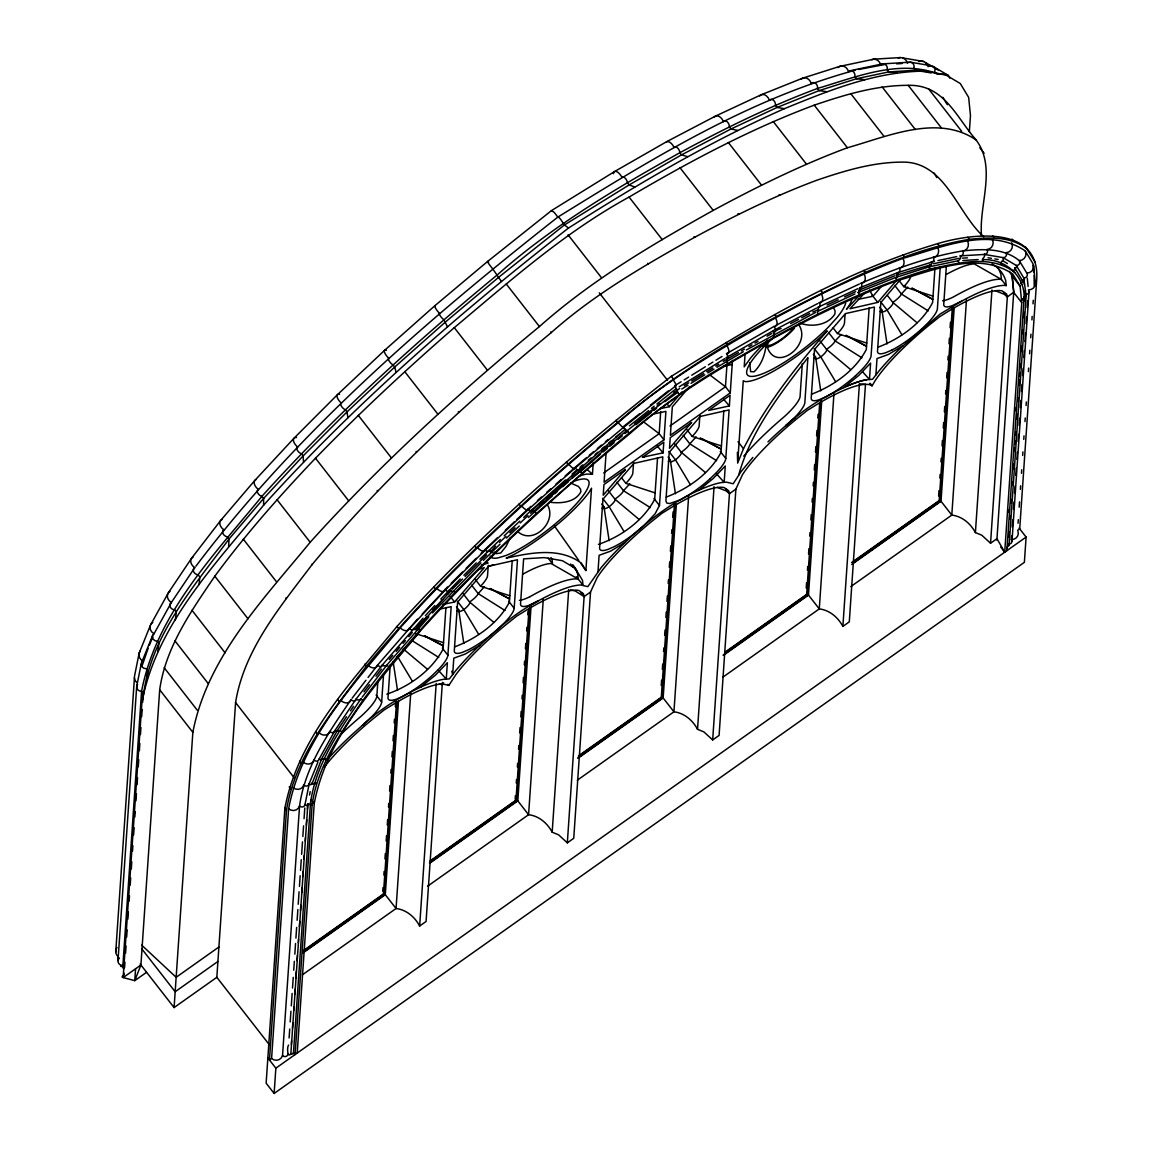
<?xml version="1.0" encoding="UTF-8"?>
<svg xmlns="http://www.w3.org/2000/svg" width="1151" height="1151" viewBox="0 0 1151 1151"><rect width="100%" height="100%" fill="white"/><g stroke="black" fill="none" stroke-linecap="round" stroke-linejoin="round"><path stroke-width="1.5" d="M146.494 972.35L134.768 980.652L123.157 977.573L141.933 702.139C156.68 624.605 215.323 564.235 263.593 505.188L263.637 498.441L261.953 496.297A4.417 2.705 41.7 0 1 257.738 492.988A4.417 2.705 41.7 0 1 258.356 489.405A7.424 4.546 41.7 0 1 256.011 479.55M288.628 1045.094C286.772 1046.806 287.433 1059.093 290.858 1053.64M290.843 1054.028L307.864 804.06L309.878 804.506L310.497 802.966C315.906 763.832 339.387 730.554 361.04 698.643L362.637 700.7C340.984 732.611 317.503 765.89 312.094 805.024L295.088 1054.575L293.491 1052.518L310.382 804.75M228.632 546.149L229.049 538.985L263.637 498.441L303.13 455.897L347.012 411.9L394.692 367.054L445.538 321.92L498.872 277.132L564.422 224.963L629.137 184.923L681.464 154.91L731.014 128.97L777.098 107.446L819.124 90.612L856.531 78.728L888.817 71.909L915.577 70.269L924.354 71.117L945.431 74.714L960.265 83.519L968.667 97.403L970.466 115.618L969.358 131.746M531.445 510.871L625.31 429.15L626.892 430.92L677.364 390.75L676.63 389.239L676.155 388.693L656.919 404.001M115.733 952.064L134.422 677.896M118.006 960.567L136.696 686.37L141.242 663.796M124.941 962.164L124.581 967.531L122.898 965.387L141.587 691.19C156.349 614.289 214 554.868 261.953 496.297C334.135 416.202 414.029 343.444 497.203 274.974C552.307 226.042 615.699 188.519 679.795 152.752C724.367 128.624 769.918 106.18 817.44 88.469C855.898 77.088 899.607 58.715 939.144 74.283M125.56 953.201L126.049 946.036M126.653 937.072L127.142 929.907M127.876 919.145L128.365 911.98M129.099 901.233L129.459 895.852M130.192 885.105L130.682 877.925M131.3 868.976L131.789 861.797M132.523 851.049L132.883 845.668M133.617 834.921L134.106 827.756M134.84 817.009L135.199 811.628M135.933 800.866L136.422 793.701M137.041 784.737L137.53 777.572M138.264 766.825L138.753 759.66M139.357 750.697L139.846 743.532M140.465 734.568L140.94 727.403M141.674 716.641L142.163 709.476M142.652 702.311C147.875 638.863 192.663 587.96 229.049 538.985L227.366 536.826A4.417 3.079 39.1 0 1 223.035 533.661A4.417 3.079 39.1 0 1 223.898 529.805A7.424 5.165 39.1 0 1 221.927 519.504M135.573 968.782L134.768 980.652L140.911 964.998L159.687 689.751C165.643 647.164 191.267 610.965 214.82 576.205C245.494 534.496 279.822 495.678 315.503 458.213C359.788 412.634 406.332 369.327 454.285 327.647C510.094 280.916 564.824 232.128 629.079 197.066C688.499 162.09 749.517 129.315 814.232 105.158C844.604 94.842 875.825 85.289 908.225 85.332C943.921 84.354 955.79 116.424 976.005 139.861C996.824 167.24 978.954 204.317 981.458 235.365M235.61 702.268L216.834 977.314L174.089 1007.571L192.85 732.338C207.194 657.322 263.406 599.383 310.18 542.265C380.506 464.198 458.386 393.311 539.431 326.567C591.859 279.995 652.272 244.444 713.232 210.388C756.682 186.879 801.067 165.01 847.395 147.745C887.277 136.609 937.461 113.791 976.005 139.861M1017.57 530.381L1019.714 528.87L1036.734 279.118C1039.9 224.92 971.545 233.365 937.691 243.624C842 271.996 755.488 323.834 671.35 376.305C573.716 452.487 480.068 534.337 397.009 626.389C352.292 681.004 298.512 736.424 284.887 808.175L266.14 1083.192L274.125 1093.45L1024.376 562.335L1026.102 537.071L1019.11 528.108M1027.325 249.235C1011.01 235.941 989.011 237.365 969.343 239.336C933.274 245.35 898.931 258.284 865.336 272.413C777.817 313.288 691.262 359.27 617.598 422.417C527.59 496.772 440.948 576.047 366.406 666.17C333.517 709.764 295.534 754.696 286.484 810.232L269.463 1059.985L271.593 1058.474A6.561 6.273 3.9 0 0 282.542 1055.496A3.065 2.921 3.9 0 0 288.009 1054.014M271.593 1058.474L288.628 808.736C302.181 737.316 355.717 682.14 400.217 627.77C467.09 553.559 541.128 486.168 618.188 422.719C665.537 380.578 720.339 348.767 775.4 317.935C816.692 295.591 858.905 274.787 902.945 258.371C940.871 247.796 988.565 226.1 1025.224 250.889L1032.922 263.608A6.575 6.388 -17.4 0 1 1026.793 273.075A3.065 2.978 -17.4 0 1 1023.714 277.808L1026.16 295.735L1009.154 545.329C1007.254 547.329 1007.485 546.063 1006.693 548.71M274.125 1093.45L275.852 1068.186L267.866 1057.942M282.542 1055.496L299.562 805.858C305.087 765.99 329.013 732.094 351.055 699.592A3.065 2.36 35.9 0 0 356.047 699.117L382.362 664.918L422.993 618.202M289.102 1037.972L289.721 1029.052M290.196 1021.915L290.93 1011.225M291.304 1005.873L292.153 993.399M292.512 988.047L293.246 977.343M293.721 970.221L294.339 961.301M294.829 954.179L295.548 943.475M295.922 938.123L296.641 927.433M297.131 920.296L297.864 909.607M298.224 904.254L299.073 891.78M299.447 886.428L300.166 875.724M300.54 870.386L301.26 859.682M301.634 854.33L302.483 841.856M302.842 836.504L303.576 825.814M304.065 818.678L304.785 807.988M291.361 1044.36L291.606 1040.792M292.455 1028.303L292.814 1022.966M293.663 1010.477L293.908 1006.924M294.757 994.435L295.131 989.097M295.85 978.393L296.339 971.257M297.073 960.567L297.433 955.215M298.282 942.741L298.526 939.173M299.375 926.699L299.749 921.347M300.469 910.657L300.843 905.305M301.691 892.831L302.051 887.479M302.785 876.789L303.145 871.436M303.993 858.963L304.238 855.394M305.216 841.136L305.461 837.568M306.31 825.08L306.67 819.742M307.403 809.038L307.763 803.7M297.217 1053.064L314.237 803.527C327.157 735.029 378.478 682.14 421.151 630.029C485.175 558.954 556.077 494.412 629.87 433.654C673.076 395.167 723.303 366.406 773.515 338.207C813.066 316.813 853.466 296.886 895.651 281.175C932.252 270.787 977.3 250.515 1012.751 273.996L1020.117 286.196L1021.743 302.684L1004.722 552.207L1000.737 547.085M377.801 682.126L376.866 695.952A37.35 8.445 -37.9 0 1 361.241 716.138L357.63 719.217A113.863 25.754 -37.9 0 0 341.142 734.18M327.431 759.487A113.863 25.754 -37.9 0 1 362.421 725.375L372.363 716.138A37.336 8.445 -37.9 0 0 381.657 702.11L383.542 674.457M390.261 664.659L388.016 697.607A37.393 8.46 -37.9 0 0 396.261 699.218L402.318 696.6A37.393 8.46 -37.9 0 0 432.272 675.407L438.589 669.249A37.336 8.445 -37.9 0 0 447.897 655.221L451.192 606.663L439.553 609.124M382.765 891.191L383.01 887.608M383.858 875.077L384.103 871.494M384.952 858.963L385.326 853.582M386.175 841.05L386.549 835.684M387.283 824.936L387.642 819.57M388.506 807.038L388.736 803.456M389.599 790.924L389.959 785.543M390.822 773.012L391.067 769.429M391.915 756.898L392.29 751.531M393.009 740.784L393.383 735.417M394.232 722.871L394.476 719.303M395.34 706.757L395.699 701.391M302.771 952.697L384.233 895.032L383.441 894.01L396.505 702.412M384.233 895.032L397.426 701.65M384.851 888.27L385.34 881.09M385.945 872.113L386.563 863.149M387.168 854.186L387.657 847.007M388.275 838.043L388.765 830.864M389.369 821.9L389.988 812.923M390.592 803.959L391.081 796.78M391.815 786.018L392.189 780.637M392.923 769.875L393.412 762.696M394.016 753.732L394.505 746.553M395.239 735.791L395.728 728.626M396.347 719.648L396.836 712.483M398.491 700.945L385.283 894.672L303.288 952.711M410.734 693.262L396.059 908.513L302.368 974.839M442.372 682.428L426.071 921.476L419.655 926.023L436.2 683.392M445.926 607.541L443.092 649.063C431.855 670.386 409.468 686.485 386.851 694.154M488.254 565.328L487.549 575.687A28.041 6.345 -37.9 0 1 480.571 586.233L509.821 595.772M512.224 560.609L509.389 602.146C498.498 623.166 476.5 638.575 454.674 646.862M514.18 608.289L517.49 559.731L488.556 566.263L457.609 602.117L454.3 650.675A37.393 8.46 -37.9 0 0 462.544 652.3L468.615 649.668A37.393 8.46 -37.9 0 0 498.556 628.475L504.886 622.317A37.336 8.445 -37.9 0 0 514.18 608.289L508.656 601.196M515.159 799.168L515.403 795.586M516.267 783.054L516.511 779.472M517.36 766.94L517.605 763.358M518.583 749.028L518.828 745.445M519.676 732.914L520.051 727.547M520.784 716.8L521.144 711.433M521.993 698.887L522.237 695.319M523.101 682.773L523.46 677.407M524.324 664.875L524.568 661.293M525.417 648.761L525.777 643.38M526.64 630.849L526.885 627.266M527.734 614.735L527.978 611.152M429.481 863.005L516.756 801.211L515.965 800.19L529.028 608.606M516.756 801.211L529.949 607.843M531.014 607.124L517.806 800.851L429.956 863.034M543.258 599.455L528.582 814.707L427.568 886.212M1004.722 552.207L996.953 538.697L990.551 543.243L1007.341 296.958L1006.607 294.095L1002.118 290.886A105.849 23.941 -37.9 0 0 950.15 310.209L939.892 316.539L929.49 324.841A105.849 23.941 -37.9 0 0 875.019 380.866L872.098 385.801L869.595 384.707A105.849 23.941 -37.9 0 0 817.627 404.03L807.369 410.36L796.967 418.662A105.849 23.941 -37.9 0 0 742.496 474.672L735.877 489.132L719.087 735.417L712.67 739.949L729.461 493.678L728.727 490.801L724.238 487.607A105.849 23.941 -37.9 0 0 672.285 506.915L662.012 513.26L651.61 521.547A105.849 23.941 -37.9 0 0 597.153 577.572L590.535 592.031L573.745 838.302L567.328 842.849L558.566 834.806L552.178 832.202L568.723 589.571M567.328 842.849L584.118 596.563L583.384 593.686L578.895 590.492A105.849 23.941 -37.9 0 0 526.928 609.814L516.67 616.145L506.267 624.446A105.849 23.941 -37.9 0 0 455.969 674.515L448.876 685.406L442.646 683.953A105.849 23.941 -37.9 0 0 394.419 703.635L384.146 709.966L373.744 718.267A105.849 23.941 -37.9 0 0 324.381 767.084M585.888 570.551L591.513 488.182L589.183 492.096A70.053 15.841 -37.9 0 1 513.475 554.739L506.195 558.163C530.712 552.71 559.933 546.912 581.543 563.343L585.888 570.551L580.795 563.328M579.14 476.169A70.053 15.841 -37.9 0 1 586.794 474.054L592.448 474.284L593.254 462.515M598.002 571.63L599.11 555.3L610.562 551.171L625.151 542.394M606.03 453.767L604.088 482.211L663.969 439.826L665.911 411.382L653.998 413.885M633.568 462.443L632.863 472.816A28.041 6.345 -37.9 0 1 625.885 483.348L655.135 492.901M657.538 457.738L654.703 499.261C643.467 520.583 621.08 536.683 598.462 544.351M603.685 472.96L659.178 433.668L660.688 411.583M642.618 457.192L663.077 452.847L663.81 442.2L642.387 457.364L644.287 456.818M661.25 685.521L661.609 680.155M662.343 669.407L662.703 664.041M663.566 651.509L663.81 647.927M664.659 635.395L665.033 630.014M665.882 617.483L666.242 612.116M666.976 601.369L667.35 596.002M668.199 583.471L668.443 579.888M669.306 567.357L669.666 561.976M670.4 551.243L670.76 545.862M671.623 533.33L671.867 529.748M672.716 517.216L673.09 511.85M577.744 758.049L662.113 698.326L661.307 697.29L674.486 503.922M662.113 698.326L675.407 503.145M662.357 696.93L662.717 691.55M663.336 682.586L663.825 675.407M664.559 664.645L665.048 657.48M665.652 648.502L666.141 641.323M666.875 630.561L667.249 625.18M667.983 614.418L668.472 607.253M669.076 598.275L669.695 589.312M670.299 580.349L670.788 573.169M671.407 564.191L671.896 557.026M672.501 548.049L673.119 539.085M673.723 530.122L674.213 522.942M674.946 512.181L675.436 505.001M676.356 504.239L663.149 697.966L578.234 758.077M688.615 496.556L673.939 711.807L577.313 780.205M699.866 415.525L699.161 425.884A28.041 6.345 -37.9 0 1 692.183 436.43L721.432 445.969M712.67 739.949L703.908 731.907L697.535 729.302L714.066 486.686M723.821 410.806L721.001 452.343C710.109 473.363 688.111 488.772 666.285 497.059M669.968 426.028L725.461 386.75L726.972 364.651M710.167 478.672L716.497 472.514A37.336 8.445 -37.9 0 0 725.792 458.486L729.101 409.929L700.153 416.475L669.22 452.314L665.911 500.886L666.731 503.016L669.537 503.577L680.227 499.879M729.374 405.915L730.094 395.268L708.671 410.447L729.374 405.915L723.662 399.282M689.521 386.678L672.328 406.835L670.386 435.294L730.266 392.894L732.468 360.436M745.129 353.4L744.208 366.852L750.481 358.177A70.053 15.841 -37.9 0 1 767.645 340.293M802.319 363.515L800.089 396.347A37.35 8.445 -37.9 0 1 784.464 416.533L780.853 419.611A113.863 25.754 -37.9 0 0 743.733 456.17M806.218 588.003L806.592 582.636M807.441 570.105L807.685 566.522M808.549 553.991L808.908 548.61M809.772 536.078L810.002 532.496M810.865 519.964L811.225 514.598M812.088 502.052L812.333 498.484M813.182 485.938L813.426 482.355M814.275 469.824L814.649 464.457M815.498 451.926L815.872 446.545M816.606 435.812L816.965 430.431M817.814 417.899L818.059 414.317M723.087 655.149L807.455 595.427L806.664 594.405L819.713 402.807M807.455 595.427L820.764 400.26M821.699 401.339L808.491 595.067L723.591 655.178M833.957 393.656L819.282 608.908L722.655 677.32M845.064 314.381L844.474 323.014A28.041 6.345 -37.9 0 1 837.496 333.545L866.746 343.099M865.466 384.607L849.294 621.871L842.877 626.417L859.423 383.787L865.681 384.405M869.149 307.936L866.315 349.458C855.423 370.493 833.425 385.887 811.599 394.189M875.897 374.895L877.004 358.58L888.457 354.436L903.046 345.66M934.957 268.039L932.612 302.54C921.721 323.56 899.722 338.969 877.896 347.257M940.238 267.061L937.403 308.684A37.336 8.445 -37.9 0 1 928.094 322.726L921.778 328.869M946.352 266.169L943.748 304.195A37.336 8.445 -37.9 0 0 951.992 305.806L961.603 301.202A113.863 25.754 -37.9 0 1 1004.132 285.39L1006.204 285.606L1005.729 280.729A535.402 121.071 -37.9 0 0 992.018 263.939M938.626 495.98L938.986 490.614M939.849 478.068L940.094 474.5M940.942 461.954L941.187 458.371M942.05 445.84L942.41 440.473M943.259 427.942L943.633 422.561M944.367 411.828L944.726 406.447M945.59 393.915L945.834 390.333M946.683 377.801L947.043 372.435M947.906 359.903L948.151 356.321M949 343.789L949.374 338.408M950.107 327.675L950.467 322.294M852.704 563.4L939.979 501.606L939.187 500.584L952.366 307.202M939.979 501.606L953.157 308.238M954.222 307.533L941.014 501.246L851.711 564.479M966.48 299.85L951.805 515.101L850.79 586.607M990.551 543.243L981.774 535.201L975.401 532.596L991.946 289.98M996.867 540.164L1013.729 292.21L1012.132 275.938L1009.369 271.363M1009.11 512.497L1009.355 508.929M1016.045 410.878L1016.29 407.31M1006.866 550.696L1023.872 301.145C1026.821 277.477 1006.161 258.774 983.256 259.651M1008.823 536.942L1009.197 531.604M1010.046 519.115L1010.29 515.547M1011.139 503.073L1011.384 499.505M1012.348 485.247L1012.592 481.679M1013.441 469.205L1013.815 463.853M1014.664 451.379L1014.909 447.811M1015.153 444.243L1015.398 440.675M1015.757 435.323L1016.002 431.754M1016.851 419.281L1017.211 413.928M1018.059 401.454L1018.304 397.886M1019.153 385.412L1019.527 380.06M1019.772 376.492L1020.016 372.924M1020.376 367.586L1020.62 364.018M1021.469 351.53L1021.829 346.192M1022.678 333.704L1022.922 330.136M1023.786 317.662L1024.145 312.309M1024.994 299.836L1025.037 291.145M1009.154 545.329L1008.348 544.078A3.065 2.921 3.9 0 0 1011.427 539.517L1011.657 535.949M1012.276 527.029L1012.751 519.892M1013.484 509.202L1013.973 502.066M1014.578 493.146L1015.067 486.024M1015.801 475.32L1016.275 468.184M1016.894 459.278L1017.383 452.142M1018.103 441.437L1018.592 434.315M1019.196 425.395L1019.685 418.259M1020.419 407.555L1020.908 400.433M1021.512 391.513L1022.002 384.376M1022.606 375.471L1023.095 368.334M1023.815 357.63L1024.304 350.494M1024.908 341.588L1025.527 332.668M1026.131 323.748L1026.62 316.626M1027.224 307.705L1027.714 300.569M1012.002 541.143L1029.023 291.52M1018.059 523.245L1018.304 519.676M1019.153 507.188L1019.513 501.85M1020.376 489.362L1020.62 485.794M1021.469 473.306L1021.714 469.737M1022.678 455.465L1022.922 451.897M1023.771 439.409L1024.016 435.841M1024.994 421.568L1025.239 418M1026.088 405.512L1026.332 401.958M1028.39 371.629L1028.634 368.061M1029.613 353.789L1029.857 350.221M1030.706 337.732L1030.951 334.164M1031.929 319.892L1032.159 316.324M1033.023 303.835L1033.267 300.282M1034.231 286.009L1034.102 275.535M199.08 584.55L199.814 576.968L198.145 574.809A4.417 3.395 35.9 0 1 193.699 571.774A4.417 3.395 35.9 0 1 194.778 567.644A7.424 5.712 35.9 0 1 193.123 556.94M407.109 646.071A9.251 2.086 -37.9 0 0 411.885 640.647L418.187 633.568M175.355 619.871L176.348 611.9L174.664 609.757A4.417 3.683 31.6 0 1 170.147 606.822A4.417 3.683 31.6 0 1 171.384 602.462L194.778 567.644M749.704 362.565L750.61 371.644L754.063 371.816C761.833 364.493 765.401 353.587 766.321 343.127A20.013 4.532 -37.9 0 1 762.782 346.451M157.759 651.624L158.924 643.323L157.255 641.165A4.417 3.913 25.8 0 1 154.033 633.769A7.424 6.575 25.8 0 1 152.824 622.331M146.508 679.421L147.817 670.817L146.134 668.659A4.417 4.086 17.3 0 1 142.954 661.149A7.424 6.877 17.3 0 1 140.163 651.034M141.933 702.139L143.271 693.348L141.587 691.19A4.417 4.187 7.9 0 1 137.602 684.385M123.776 972.84C126.078 975.775 119.589 976.623 123.157 977.573L140.911 964.998M1024.519 279.06L1023.699 280.326L1022.189 280.182L1014.736 267.866L1016.837 267.464L1016.247 265.435L1003.025 257.608L984.249 254.4A3.065 2.892 -87.7 0 0 986.939 249.436A6.575 6.187 -87.7 0 0 992.306 239.523M141.904 666.343L148.162 648.258M307.864 804.448L306.454 805.571L305.029 804.42L309.231 783.615L317.906 762.163M309.504 795.053L310.209 791.6M738.755 474.946C750.927 430.647 780.407 393.541 807.901 357.616L804.851 402.519A37.336 8.445 -37.9 0 1 795.542 416.561L785.615 425.784L795.154 417.784M415.899 629.151L414.849 629.712L413.511 628.417A3.065 1.885 41.7 0 1 411.972 629.87A3.065 1.885 41.7 0 1 409.08 628.201A6.575 4.028 41.7 0 1 405.799 630.662A6.575 4.028 41.7 0 1 400.217 627.784M484.47 586.636L478.197 593.614A9.251 2.086 -37.9 0 1 469.565 602.002A10.186 2.302 -37.9 0 1 463.867 609.642A10.186 2.302 -37.9 0 1 458.702 611.541M629.798 483.765L623.511 490.729A9.251 2.086 -37.9 0 1 614.893 499.131A10.186 2.302 -37.9 0 1 609.181 506.757A10.186 2.302 -37.9 0 1 603.743 508.512M696.082 436.833L689.78 443.926A9.251 2.086 -37.9 0 1 681.176 452.199A10.186 2.302 -37.9 0 1 675.479 459.839A10.186 2.302 -37.9 0 1 670.285 459.911A9.251 2.086 -37.9 0 1 668.343 461.292M907.693 287.031L901.406 294.009A9.251 2.086 -37.9 0 1 892.788 302.396A10.186 2.302 -37.9 0 1 887.09 310.036A10.186 2.302 -37.9 0 1 881.896 310.108A9.251 2.086 -37.9 0 1 879.954 311.504M510.512 537.531L506.052 546.394L500.757 552.969L496.297 553.689L494.872 551.861M150.191 625.827L139.156 653.121L134.638 675.536A7.424 7.05 7.9 0 0 136.437 682.183M141.559 662.775L152.666 635.294M149.472 645.035L152.723 636.992M292.901 787.485A6.575 6.086 17.3 0 0 303.778 784.896A3.065 2.849 17.3 0 0 309.216 783.615L310.641 784.781L311.921 784.061L321.906 758.336L337.502 730.18L346.523 716.771M743.474 448.703L737.647 463.119L743.273 380.751L745.258 381.6A70.053 15.841 -37.9 0 0 819.67 337.977L827.209 330.912C795.542 367.27 765.573 405.656 743.474 448.703L738.021 441.711M768.882 340.725L767.544 343.761A17.323 3.913 -37.9 0 0 778.277 341.286A17.323 3.913 -37.9 0 0 794.377 326.683M122.711 965.747L122.639 966.898M151.169 623.842L168.391 592.751L191.627 558.177L220.546 520.597L254.774 480.485L293.85 438.387L337.272 394.851L384.448 350.465L434.761 305.806L487.549 261.493L551.53 210.561L614.72 171.456L666.501 141.76L715.519 116.093L761.128 94.799L802.707 78.153L839.726 66.384L873.897 59.176L900.456 57.55M154.033 633.769L171.384 602.462A7.424 6.187 31.6 0 1 169.988 591.369M326.179 759.861C324.179 756.279 321.892 761.53 319.23 758.869L334.912 730.568L356.047 699.117C357.17 700.47 360.565 700.11 361.04 698.643M565.515 479.938L531.503 510.109C533.776 513.188 534.136 509.346 530.553 513.231M983.774 236.804C957.071 212.964 945.259 161.586 902.557 162.118C873.062 162.09 844.633 170.765 816.98 180.175C774.796 195.886 734.396 215.798 694.844 237.207C644.632 265.406 594.405 294.152 551.2 332.653C465.407 403.526 382.837 479.089 311.792 564.983C280.398 606.591 244.141 649.495 235.567 702.527L294.095 777.673M350.523 710.814L353.53 706.34M841.194 334.524L835.122 340.926A9.251 2.086 -37.9 0 1 826.504 349.329A10.186 2.302 -37.9 0 1 820.792 356.954A10.186 2.302 -37.9 0 1 815.354 358.709M551.228 210.993L553.458 211.741A7.237 1.396 54.7 0 1 557.76 217.151C651.711 159.039 747.79 99.389 855.294 70.197M415.684 629.611L451.106 590.405L447.451 594.348M484.269 550.955L527.863 509.951L574.335 468.702L623.18 427.654L675.982 385.671M195.857 566.249C297.275 431.783 426.043 320.884 557.76 217.151L559.17 217.683A4.302 0.834 54.7 0 1 561.803 221.078L564.422 224.963L568.522 228.027C637.999 184.002 709.045 142.005 784.378 108.683C829.065 90.411 875.35 71.578 924.354 71.117M352.12 698.211L365.946 680.255M368.061 677.493L377.629 665.062L417.453 619.18M363.989 691.794L369.457 684.701M376.003 676.198L381.456 669.105M362.119 697.233L387.096 664.774L428.863 616.864M362.637 700.7C413.338 632.043 473.838 571.342 536.38 513.533C597.527 460.429 656.904 403.756 727.777 363.63C792.233 326.064 858.531 289.851 930.526 268.946C957.704 263.191 990.421 254.011 1014.837 272.341M389.326 659.465L392.764 655.437M396.203 651.394L399.656 647.366M403.095 643.323L405.397 640.632M408.835 636.604L412.274 632.561M443.077 604.419L454.573 602.002L484.298 567.63L477.78 569.687M660.861 408.49L669.278 406.72L681.852 391.987M858.214 299.361L872.99 296.239L882.098 285.563M865.207 292.34L849.97 308.756L877.781 302.396L897.133 279.722M901.089 278.787L880.832 302.512L877.522 351.084A37.336 8.445 -37.9 0 0 885.752 352.695L891.838 350.077M752.869 457.407L741.071 471.622L733.187 483.765L726.267 482.111L721.245 482.6A113.863 25.754 -37.9 0 0 700.887 489.348C671.191 502.124 645.668 522.367 622.619 544.754A113.863 25.754 -37.9 0 0 601.167 567.616L587.844 586.665L580.91 584.996A113.863 25.754 -37.9 0 0 529.028 606.174C509.778 617.253 493.534 632.705 477.277 647.653A113.863 25.754 -37.9 0 0 455.839 670.486L449.322 678.903L443.351 679.335A113.863 25.754 -37.9 0 0 423.021 686.068C400.965 696.038 380.29 708.987 362.421 725.375M623.324 471.651L625.353 469.421L603.93 484.585L603.21 495.232L625.108 469.594M689.622 424.719L691.65 422.489L670.227 437.668L669.494 448.315L691.406 422.662M263.593 505.188C355.745 402.965 460.083 312.482 568.522 228.027M422.244 614.03L447.48 587.024M408.547 629.568L444.588 590.751L484.614 550.61M425.366 615.656L434.848 605.44M440.775 599.052L460.184 578.967M416.935 627.209L426.704 616.691M432.805 610.131L442.574 599.613M432.503 612.936L480.917 562.868M859.524 295.246L846.417 309.346L848.877 305.95A70.053 15.841 -37.9 0 0 852.128 298.584M451.221 583.284L462.443 572.033M466.169 568.277L476.154 558.278M481.132 553.286L497.62 537.546M463.882 575.255L476.226 562.882M479.938 559.17L500.282 539.488M452.372 589.139L462.529 578.967M465.062 576.421L486.614 554.796M483.434 560.336L500.009 544.207M855.495 375.801L861.811 369.644A37.336 8.445 -37.9 0 0 871.106 355.616L874.415 307.058L845.481 313.59L814.534 349.444L811.225 398.001A37.336 8.445 -37.9 0 0 819.469 399.627L825.54 396.994M505.275 530.338L514.195 521.95M516.741 519.547L530.856 506.411M504.181 535.819L519.792 521.13M523.705 517.461L531.503 510.109A3.065 0.978 47.6 0 1 530.683 510.857A3.065 0.978 47.6 0 1 528.223 508.756A6.575 2.101 47.6 0 1 526.338 509.807A6.575 2.101 47.6 0 1 521.648 506.037M488.571 550.509L490.542 551.919L495.606 546.121M499.491 542.466L505.965 536.366M509.85 532.726L515.015 527.849M520.194 522.971L527.964 515.662M506.44 538.136L519.331 526.021M528.352 517.533L552.12 496.095M443.667 682.86L442.171 684.672L439.193 684.039M118.193 958.049L117.589 958.654L119.172 957.848M537.459 500.556L541.43 497.031M546.711 492.34L550.667 488.83M555.947 484.139L561.242 479.449M565.199 475.939L586.564 457.551M572.047 474.126L575.975 470.644M539.848 504.857L543.862 501.289M546.538 498.901L567.99 479.881M572.004 476.313L574.68 473.939M533.345 511.648L626.691 430.503L627.683 431.294L624.964 433.582M554.782 493.721L557.458 491.362M562.796 486.628L568.119 481.895M572.119 478.341L578.795 472.428M589.254 455.292L593.297 451.897M597.34 448.502L601.383 445.106M605.426 441.711L608.116 439.452M580.032 467.177L582.766 464.875M588.262 460.271L591.01 457.969M595.125 454.501L597.873 452.199M601.987 448.746L604.721 446.444M608.85 442.977L611.584 440.675M615.699 437.222L619.828 433.769M580.075 469.22L582.794 466.918M601.915 450.875L607.383 446.286M610.116 443.984L614.202 440.545M568.767 464.227A6.575 1.396 49.2 0 0 573.097 468.313A6.575 1.396 49.2 0 0 574.435 467.723L580.334 471.896L600.505 454.127M603.225 451.839L607.296 448.415M610.016 446.142L614.102 442.718M618.173 439.294L622.245 435.869M622.936 427.007L639.395 413.9M650.373 405.166L668.213 390.98M629.439 425.87L648.675 410.562M651.423 408.375L654.171 406.188M634.863 423.568L654.387 408.03M657.178 405.814L659.969 403.598M673.91 392.491L679.709 388.419M635.942 424.733L651.092 412.677M653.84 410.49L656.588 408.288M664.846 401.728L677.81 392.218L676.702 390.275L677.364 390.75M420.547 687.233L435.366 675.191L447.379 662.717L446.271 679.047L438.214 670.155M698.456 490.499L713.26 478.456L725.274 465.982L724.166 482.312L716.123 473.421M843.769 387.628L858.574 375.586L870.602 363.112L869.48 379.442L862.588 371.816M570.335 589.931L575.183 590.967L584.118 596.563L590.535 592.031M717.303 487.377L726.41 491.002L729.461 493.678L735.877 489.132M218.891 947.028L176.146 977.285L141.645 945.115M217.913 961.473L175.168 991.745L142.005 949.158M303.432 950.64L383.441 894.01M430.143 860.948L515.965 800.19M578.392 755.991L661.307 697.29M725.202 652.07L806.664 594.405M851.898 562.379L939.187 500.584M303.965 950.64L384.679 893.493M430.632 860.977L516.583 800.118M578.895 756.006L663.134 696.369M725.72 652.085L808.232 593.657M852.2 562.537L940.223 500.225M275.852 1068.186L1026.102 537.071M479.823 645.265L465.234 654.041L453.796 658.171L452.674 674.5L451.782 671.191M676.155 388.693L675.062 385.513L681.119 381.772M684.154 379.902L688.686 377.082M691.722 375.212L705.347 366.781M708.369 364.91L712.915 362.09M715.951 360.22L721.994 356.479M679.191 386.808L724.842 358.565M684.212 385.628L688.715 382.837M691.722 380.981L703.736 373.543M706.743 371.687L712.742 367.96M715.749 366.104L718.756 364.248M723.26 361.457L738.367 352.666M681.824 389.024L687.938 385.24M691.003 383.341L704.772 374.823M707.822 372.938L713.937 369.154M717.001 367.255L743.287 351.76M726.54 353.659L774.119 326.38A6.575 3.712 61.2 0 0 777.011 323.963A6.575 3.712 61.2 0 0 775.4 317.935M741.388 350.926L744.424 349.185M748.956 346.595L751.977 344.854M754.998 343.113L758.034 341.387M767.113 336.178L771.645 333.574M746.395 349.976L815.426 312.511M961.603 301.202L940.05 314.094L900.499 348.048A113.863 25.754 -37.9 0 0 879.062 370.895L872.544 379.298L866.574 379.729A113.863 25.754 -37.9 0 0 846.215 386.477C828.13 394.98 810.347 404.634 795.183 417.755A113.863 25.754 -37.9 0 0 767.976 441.869M529.057 606.16L538.409 600.793L528.798 605.397A37.336 8.445 -37.9 0 1 520.554 603.771L523.619 558.868L544.193 557.602L562.422 560.71L575.241 568.321L582.507 580.334L582.996 585.197L576.363 576.694M530.05 596.635L533.589 594.664A113.863 25.754 -37.9 0 1 576.119 578.852L578.19 579.054L577.716 574.176A535.402 121.071 -37.9 0 0 572.795 564.753M946.338 274.398L946.712 274.197A74.009 16.733 -37.9 0 1 974.35 263.924L1001.413 279.448L1000.938 274.571A535.402 121.071 -37.9 0 0 997.054 266.557M523.13 574.004L523.489 573.802A74.009 16.733 -37.9 0 1 551.128 563.53L578.19 579.054M775.673 325.56L817.598 303.605M816.491 308.08L773.472 330.596L726.353 357.616C728.41 360.551 725.13 361.011 727.777 363.63M774.436 336.869C771.558 334.078 775.587 329.646 781.083 328.553M790.593 323.575L798.521 319.431M801.686 317.762L809.613 313.619M812.793 311.964L818.649 309.677L818.073 307.245A3.065 2 63.6 0 0 819.987 306.051A3.065 2 63.6 0 0 819.152 302.799A6.575 4.287 63.6 0 0 822.577 300.094A6.575 4.287 63.6 0 0 821.296 293.908M819.152 302.799L859.437 283.98M818.073 307.245L857.984 288.613M827.065 305.015L838.187 299.821M844.546 296.857L855.668 291.663M818.591 310.957L854.934 293.98M451.149 591.413L449.063 590.118A3.065 1.597 43.9 0 1 447.739 591.341A3.065 1.597 43.9 0 1 444.977 589.528A6.575 3.424 43.9 0 1 442.128 591.528A6.575 3.424 43.9 0 1 436.819 588.362M905.578 285.88L903.794 286.628L898.298 279.578M859.135 290.383L860.387 289.851L859.581 287.865A3.065 2.244 66.5 0 0 861.739 286.556A3.065 2.244 66.5 0 0 861.049 283.232C893.852 269.435 927.389 256.802 962.624 250.932C981.832 249.004 1003.312 247.609 1019.239 260.586L1026.793 273.075M859.581 287.865L897.42 272.715L934.511 261.291M858.833 290.181L894.859 275.765M859.696 294.555L858.099 292.498L895.579 277.506L928.929 266.903L957.718 260.817C959.632 260.486 961.416 257.81 960.164 255.882A3.065 2.777 81.9 0 0 962.624 250.932A6.575 5.956 81.9 0 0 967.531 241.048M124.193 967.646L123.114 968.322L123.761 968.825M897.176 279.549C893.047 277.679 899.204 277.621 896.5 275.118L931.015 264.716L931.922 263.262L931.101 262.011A3.065 2.633 75 0 0 933.26 257.119A6.575 5.654 75 0 0 938.022 253.896A6.575 5.654 75 0 0 937.605 247.35M481.363 565.141L488.125 562.997L485.909 562.897M488.556 566.263L493.865 564.724M850.272 70.686L882.572 63.88L909.319 62.24M858.689 69.477L884.256 64.614M937.936 260.572L956.754 256.601M933.418 263.737L958.941 258.356M723.691 366.248L732.194 364.45M896.687 63.852L902.024 63.521M960.164 255.882L984.824 254.429M962.365 258.141L967.502 257.824M962.826 260.514L978.163 259.565M625.439 429.683L623.31 427.481M945.431 74.714L936.425 73.837L934.741 71.679A4.417 4.259 -71 0 0 929.087 66.139M1001.413 279.448L999.341 279.247A113.863 25.754 -37.9 0 0 956.812 295.059L953.273 297.03A37.35 8.445 -37.9 0 1 942.583 300.728M897.32 72.772L888.817 71.909L887.148 69.765A4.417 4 81.9 0 0 880.702 64.83A7.424 6.733 81.9 0 0 871.681 59.651M550.106 502.239C560.753 503.692 575.299 502.44 580.867 491.808L580.536 489.161L578.449 486.485L570.723 483.003M864.674 79.664L856.531 78.728L854.848 76.57A4.417 3.798 75 0 0 848.532 71.621A7.424 6.374 75 0 0 837.928 67.607M826.864 91.692L819.124 90.612L817.44 88.469A4.417 3.539 70.1 0 0 815.642 83.39A4.417 3.539 70.1 0 0 811.254 83.476A7.424 5.942 70.1 0 0 801.067 79.333M902.772 57.924L923.534 61.463M910.398 62.197L931.288 65.751M931.217 72.945L915.577 70.269L913.894 68.125A4.417 4.158 -87.7 0 0 908.283 62.586M784.378 108.683L777.098 107.446L775.414 105.288A4.417 3.237 66.5 0 0 773.472 100.266A4.417 3.237 66.5 0 0 769.386 100.238A7.424 5.424 66.5 0 0 759.646 95.907M988.004 257.752L991.399 258.328M994.795 258.903L998.19 259.493M1022.62 299.246L1024.246 298.685L1023.815 296.785L1025.944 296.469L1025.354 294.483A3.065 2.949 -0.6 0 0 1028.433 289.879A6.575 6.302 -0.6 0 0 1034.605 280.657M995.169 290.671L1004.276 294.282L1007.341 296.958L1013.729 292.21M737.791 130.451L731.014 128.97L729.331 126.811A4.417 2.877 63.6 0 0 727.231 121.862A4.417 2.877 63.6 0 0 723.461 121.675A7.424 4.849 63.6 0 0 714.224 117.114M687.722 156.665L681.464 154.91L679.795 152.752A4.417 2.489 61.2 0 0 677.522 147.903A4.417 2.489 61.2 0 0 674.098 147.529A7.424 4.187 61.2 0 0 666.501 141.76M623.108 427.755L618.188 422.719M933.044 296.167L903.794 286.628A28.041 6.345 -37.9 0 0 910.772 276.082M415.899 633.683L443.523 642.704M634.82 187.009L629.137 184.923L627.453 182.764A4.417 2.072 59.2 0 0 625.022 178.017A4.417 2.072 59.2 0 0 621.957 177.427A7.424 3.482 59.2 0 0 616.749 171.657A7.424 3.482 59.2 0 0 613.454 173.686M800.017 323.114C811.642 327.459 827.943 325.287 834.878 314.007L835.108 311L833.597 307.892M1013.24 270.298L1015.182 269.794L1014.736 267.866M675.062 385.513L675.479 385.729A6.935 1.338 54.7 0 0 675.579 383.671L672.889 379.183M858.099 292.498L859.394 292.354L859.308 290.699M911.808 288.11L932.828 299.346L912.412 288.34M848.517 336.639L866.53 346.278L846.129 335.272M700.196 437.912L721.217 449.149L702.383 438.991M490.096 588.506L509.605 598.952L490.772 588.794M425.309 636.244L443.308 645.884L424.474 635.726M933.346 66.557L948.064 75.29M925.649 62.629L938.813 70.441M1003.053 260.932L1007.442 263.536M928.224 310.899L901.406 294.009L894.831 285.549M861.926 357.832L835.122 340.926L828.533 332.481M716.613 460.702L689.794 443.811L683.219 435.351M650.329 507.634L623.511 490.729L616.922 482.283M505.001 610.505L478.197 593.614L471.608 585.154M411.9 640.531L438.718 657.422M896.5 275.118L898.168 274.729L897.42 272.715A3.065 2.46 70.1 0 0 899.262 267.938A6.575 5.266 70.1 0 0 903.621 264.831A6.575 5.266 70.1 0 0 902.945 258.371M984.249 254.4C986.162 257.68 980.134 258.543 983.17 261.406M518.425 532.194C534.093 544.912 557.458 521.158 547.401 504.785M710.009 375.082L725.461 386.75M643.726 422L659.178 433.668M773.155 332.711L774.407 332.524L773.472 330.596A3.065 1.726 61.2 0 0 775.112 329.546A3.065 1.726 61.2 0 0 774.119 326.38M1022.189 280.182C1024.966 282.93 1017.685 282.398 1022.246 284.599M869.609 383.614L872.098 385.801L870.113 383.24M930.008 264.457C932.756 267.018 926.282 267.018 930.526 268.946M916.987 322.712L892.788 302.396L887.306 295.347M850.69 369.644L826.504 349.329L819.915 340.869M705.376 472.514L681.176 452.199L674.601 443.739M639.093 519.446L614.893 499.131L608.303 490.671M493.765 622.317L469.565 602.002L462.99 593.542M427.481 669.249L403.282 648.934A9.251 2.086 -37.9 0 0 405.21 647.581M416.115 629.108C418.216 631.079 418.216 626.59 419.54 630.69M587.24 469.55L592.448 474.284M817.541 309.461C820.145 311.849 814.807 311.964 818.606 313.748M447.825 684.385L448.876 685.406M657.379 446.214L663.077 452.847M290.901 1053.597L292.858 1054.057L293.491 1052.518M599.254 292.829L667.479 380.218M979.832 147.76L984.105 153.241M928.54 88.8L961.704 131.372M908.225 85.332L941.389 127.905M1035.051 262.011L1025.728 247.177M1012.06 239.077L1013.657 241.12M882.155 86.929L915.318 129.502M992.651 235.768L994.248 237.811M1020.117 286.196L1012.132 275.938L1013.743 292.426L1021.743 302.684M1001.758 264.586C998.349 261.982 1005.24 260.543 1003.025 257.608A3.065 2.964 -71 0 0 1005.888 252.673A6.575 6.345 -71 0 0 1011.628 242.818M1022.275 299.087L1023.872 301.145M1000.679 278.513L1006.204 285.606M967.746 237.293L969.343 239.336M850.69 93.562L883.853 136.149M1003.931 292.368L1007.254 296.627M957.718 260.817L959.315 262.874M937.691 243.624L939.288 245.681M814.232 105.158L847.395 147.745M902.873 254.702L904.47 256.759M773.271 121.56L806.434 164.133M863.739 270.356L865.336 272.413M880.501 301.576L887.09 310.036L901.909 334.797M872.271 295.303L877.781 302.396M879.695 307.288L881.896 310.108L887.033 343.919M728.353 142.523L761.516 185.11M820.836 290.397L822.433 292.455M833.108 327.92L837.496 333.545M940.914 501.117L951.805 515.101C962.15 516.295 970.638 523.619 975.401 532.596M680.068 167.816L713.232 210.388M814.203 348.508L820.792 356.954L835.626 381.729M813.412 354.22L815.599 357.04L820.749 390.851M774.724 314.54L776.321 316.597M629.079 197.066L662.242 239.638M726.008 342.48L727.605 344.537M724.742 385.815L730.266 392.894M568.062 234.818L601.225 277.391M671.35 376.305L672.947 378.362M677.234 391.858L678.845 393.915M720.267 451.408L725.792 458.486M667.076 403.872L669.278 406.72M686.701 429.381L692.183 436.43M726.065 489.089L729.374 493.333M726.152 489.42L729.461 493.678M807.297 593.528L819.282 608.908C829.626 610.102 838.115 617.44 842.877 626.417M658.444 432.733L663.969 439.826M668.889 451.379L675.479 459.839L690.298 484.6M668.084 457.091L670.285 459.911L675.436 493.721M627.683 431.294L629.28 433.351M616.001 420.36L617.598 422.417M506.267 283.995L539.431 326.567M653.941 498.426L659.465 505.519M621.497 477.723L625.885 483.348M602.606 498.311L609.181 506.757L624.015 531.532M580.118 471.248L581.715 473.291M601.8 504.023L603.987 506.843L609.138 540.653M566.35 462.055L567.947 464.112M454.285 327.647L487.449 370.219M536.38 513.533L533.143 510.799M572.766 565.458L576.09 569.702M572.953 566.163L577.37 571.831M570.536 564.004L572.738 566.839M519.015 504.066L520.612 506.123M581.816 593.398L584.032 596.232M581.126 592.722L584.118 596.563M661.954 696.427L673.939 711.807C684.284 713.001 692.758 720.339 697.535 729.302M404.735 371.629L437.898 414.202M548.178 558.134L552.48 563.659L552.178 560.494A348.005 78.7 -37.9 0 0 551.012 557.573M493.88 553.53L490.427 550.984M474.629 545.833L476.226 547.876M358.263 415.338L391.426 457.925M475.09 579.183L480.571 586.233M454.746 592.751C453.926 588.981 452.731 593.355 451.106 590.405M457.278 601.182L463.867 609.642L478.687 634.402M450.156 596.319L454.573 602.002M456.472 606.894L458.673 609.713L463.824 643.524M433.783 586.78L435.38 588.837M315.503 458.213L348.667 500.8M442.372 648.128L447.883 655.221M397.009 626.389L398.606 628.446M517 799.83L528.582 814.707C538.941 815.901 547.416 823.224 552.178 832.202M277.017 499.678L310.18 542.265M388.693 666.832C386.822 663.436 384.851 667.609 382.362 664.918A3.065 2.129 39.1 0 1 380.636 666.602A3.065 2.129 39.1 0 1 377.629 665.062A6.575 4.575 39.1 0 1 373.989 667.94A6.575 4.575 39.1 0 1 368.176 665.336M364.809 664.127L366.406 666.17M376.132 695.017L381.657 702.11M243.307 539.186L276.47 581.759M337.603 699.491L339.2 701.534M341.703 731.849C339.746 728.324 337.516 733.245 334.912 730.568A3.065 2.561 31.6 0 1 329.718 731.345A6.575 5.482 31.6 0 1 325.517 735.014A6.575 5.482 31.6 0 1 319.345 732.899M214.82 576.205L247.983 618.778M315.748 732.007L317.345 734.065M191.944 610.246L225.107 652.833M299.533 761.257L301.13 763.314M316.266 784.378C315.388 779.644 313.835 786.306 311.95 782.968M311.245 799.686L314.237 803.527M384.074 893.133L396.059 908.513C406.418 909.707 414.892 917.045 419.655 926.023M310.497 802.966L312.094 805.024M289.189 786.852L290.786 788.895M174.966 640.877L208.13 683.449M284.887 808.175L286.484 810.232M164.133 667.666L197.296 710.239M159.687 689.751L192.85 732.338M216.834 977.314L269.838 1045.381M140.177 964.049L174.089 1007.571M550.71 331.934L551.2 332.653M554.307 525.762L578.766 560.436M458.371 411.626L458.76 412.432M942.842 97.288L947.345 104.712M1017.067 266.816L1023.714 277.808M934.08 172.995L936.842 177.571M401.929 652.401A10.186 2.302 -37.9 0 1 397.57 656.559L412.403 681.334M798.564 324.395C813.369 345.617 772.364 375.873 766.321 343.127M501.39 281.463L492.757 268.888A7.424 0.748 50.7 0 1 488.11 262.73A7.424 0.748 50.7 0 1 488.628 262.054M869.552 290.124L872.99 296.239M447.466 326.74L443.854 319.762A4.417 0.935 49.2 0 1 440.257 315.863A4.417 0.935 49.2 0 1 439.61 313.518A7.424 1.568 49.2 0 1 435.265 305.591M396.073 372.363L394.692 367.054L393.009 364.896A4.417 1.41 47.6 0 1 389.239 361.141A4.417 1.41 47.6 0 1 388.937 358.493A7.424 2.374 47.6 0 1 384.492 352.163A7.424 2.374 47.6 0 1 386.376 350.307M393.153 661.71L397.527 690.442M347.875 417.698L347.012 411.9L345.329 409.756A4.417 1.87 45.9 0 1 341.401 406.159A4.417 1.87 45.9 0 1 341.43 403.181A7.424 3.136 45.9 0 1 337.07 396.764A7.424 3.136 45.9 0 1 339.574 394.333M1033.612 265.723L1035.296 282.743M1033.094 265.32L1033.756 272.14M1027.282 278.11L1028.102 286.513M1023.886 279.477L1024.376 284.484M303.519 462.17L303.13 455.897L301.461 453.739A4.417 2.302 43.9 0 1 297.361 450.3A4.417 2.302 43.9 0 1 297.721 447.02A7.424 3.87 43.9 0 1 293.433 440.516A7.424 3.87 43.9 0 1 296.512 437.509M737.403 452.357L737.604 461.321M288.613 808.736A6.575 6.23 7.9 0 0 299.562 805.858A3.065 2.906 7.9 0 0 305.029 804.42M303.202 762.02A6.575 5.827 25.8 0 0 309.504 763.904A6.575 5.827 25.8 0 0 313.892 759.905A3.065 2.719 25.8 0 0 319.23 758.854M351.055 699.592A6.575 5.064 35.9 0 1 347.113 702.873A6.575 5.064 35.9 0 1 341.084 700.527M477.478 547.588A6.575 2.777 45.9 0 0 482.485 551.07A6.575 2.777 45.9 0 0 484.873 549.531A3.065 1.295 45.9 0 0 487.29 551.43A3.065 1.295 45.9 0 0 488.6 550.869M726.914 345.746A6.575 3.093 59.2 0 1 728.885 351.559A6.575 3.093 59.2 0 1 726.54 353.659M726.885 354.163A3.065 1.439 59.2 0 1 727.691 356.925A3.065 1.439 59.2 0 1 726.353 357.616M864.013 273.967A6.575 4.805 66.5 0 1 864.962 280.297A6.575 4.805 66.5 0 1 861.049 283.218M1025.224 250.889A6.575 6.402 -45.7 0 1 1019.239 260.586A3.065 2.993 -45.7 0 1 1016.247 265.435M1018.016 531.402A6.561 6.273 3.9 0 1 1011.427 539.517M694.844 237.207A1.885 1.065 61.2 0 1 694.024 236.718M738.798 214.187A1.885 1.223 63.6 0 1 737.935 213.726M779.687 195.094A1.885 1.381 66.5 0 1 779.069 194.879M648.416 263.838A1.885 0.878 59.2 0 1 647.639 263.32M377.226 490.384A1.885 0.978 43.9 0 1 377.528 491.276M311.705 564.35A1.885 1.309 39.1 0 1 311.792 564.983M285.808 598.016A1.885 1.453 35.9 0 1 285.851 598.693M416.115 451.379A1.885 0.791 45.9 0 1 416.461 452.242M117.747 956.352A7.424 7.093 3.9 0 1 116.97 947.518M898.154 58.025A7.424 6.992 -87.7 0 1 907.348 63.204M918.786 61.55A7.424 7.151 -71 0 1 928.123 66.744M945.978 74.47A4.417 4.302 -45.7 0 1 949.733 78.139M122.812 966.567A4.417 4.216 3.9 0 1 120.553 966.25M122.898 965.387A4.417 4.216 3.9 0 1 118.913 958.553M794.449 328.193A20.013 4.532 -37.9 0 1 766.796 347.113M845.683 302.986A61.967 14.013 -37.9 0 1 836.748 317.877L827.943 327.546A61.967 14.013 -37.9 0 1 755.013 376.089A61.967 14.013 -37.9 0 1 772.968 338.049M573.011 481.65A61.967 14.013 -37.9 0 1 576.004 504.224A61.967 14.013 -37.9 0 1 505.865 555.559L497.549 558.019A61.967 14.013 -37.9 0 1 490.211 556.149M815.325 357.601A10.186 2.302 -37.9 0 1 815.599 357.04A9.251 2.086 -37.9 0 1 813.671 358.421M530.064 596.635A37.35 8.445 -37.9 0 1 519.374 600.333M603.714 507.404A10.186 2.302 -37.9 0 1 603.987 506.843A9.251 2.086 -37.9 0 1 602.059 508.224M458.271 610.749A10.186 2.302 -37.9 0 1 458.673 609.713A9.251 2.086 -37.9 0 1 456.731 611.095M403.526 649.883A10.186 2.302 -37.9 0 1 402.519 651.667M397.57 656.559A10.186 2.302 -37.9 0 1 396.577 657.135M846.244 386.463A113.863 25.754 -37.9 0 1 866.602 379.715M855.51 375.773A37.336 8.445 -37.9 0 1 825.612 396.937M710.196 478.643A37.336 8.445 -37.9 0 1 680.299 499.807M921.807 328.841A37.336 8.445 -37.9 0 1 891.91 350.005M602.937 499.246L599.613 547.804A37.393 8.46 -37.9 0 0 607.872 549.43L613.929 546.797A37.393 8.46 -37.9 0 0 643.884 525.604L655.12 513.778L659.494 505.418L662.803 456.861L633.87 463.393L602.937 499.246"/></g></svg>
